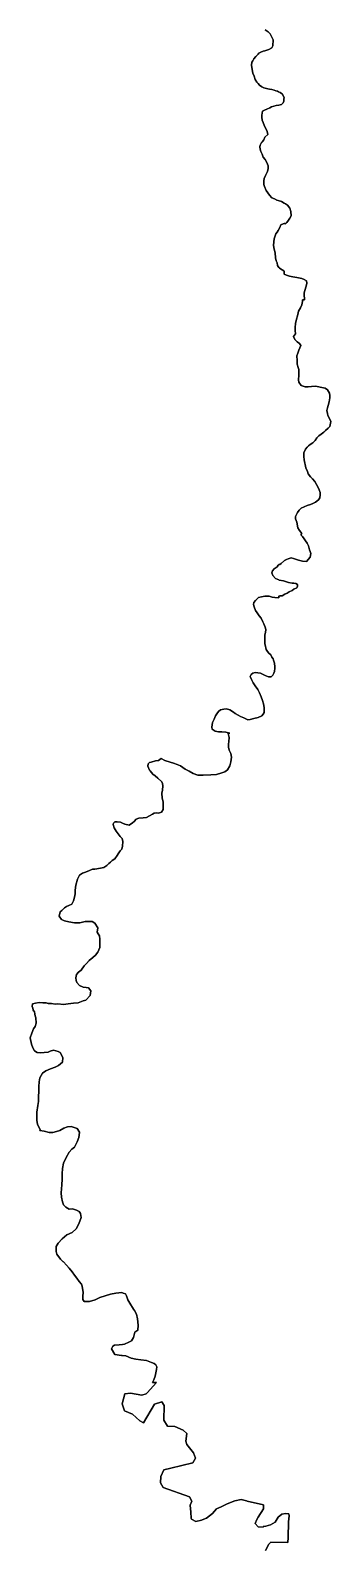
# Model space of a CAD drawing. Header units: inches. Extents: x 141448 to 685535, y 3466439 to 4099221.
# Drawn here: x 351394 to 355233, y 4038572 to 4057946 of the extents above; entities that cross this region are included whole.
import ezdxf

# ---------------------------------------------------------------- set-up
doc = ezdxf.new("R2010")
doc.units = ezdxf.units.IN
doc.header["$MEASUREMENT"] = 0
doc.layers.add('az_county', color=7, linetype='Continuous')

msp = doc.modelspace()

# ---------------------------------------------------------------- linework, layer by layer
at = {"layer": 'az_county'}
for points in [[(354396.53125, 4057951.25), (354434.125, 4057925.75), (354459.125, 4057900), (354466.625, 4057884.75), (354481.4375, 4057859.25), (354496.125, 4057826), (354492.53125, 4057747.25), (354479.4375, 4057722.25), (354441.125, 4057702.25), (354415.625, 4057692.25), (354390.125, 4057684.75), (354369.84375, 4057680), (354339.125, 4057665.25), (354332.4375, 4057662.25), (354316.21875, 4057655.25), (354305.84375, 4057640.25), (354277.53125, 4057612.5), (354251.84375, 4057582.25), (354238.625, 4057554.5), (354225.71875, 4057536.75), (354222.71875, 4057501.25), (354229.53125, 4057445.25), (354238.9375, 4057397), (354253.625, 4057358.75), (354268.34375, 4057315.5), (354290.625, 4057284.75), (354305.625, 4057266.75), (354324.625, 4057243.75), (354353.21875, 4057223.25), (354378.34375, 4057210.25), (354428.9375, 4057197), (354449.125, 4057191.75), (354479.53125, 4057188.75), (354509.84375, 4057181), (354532.53125, 4057170.75), (354552.84375, 4057167.75), (354565.34375, 4057160.25), (354585.53125, 4057152.25), (354603.125, 4057139.25), (354618.125, 4057129.25), (354637.84375, 4057080.75), (354636.03125, 4057068.25), (354632.125, 4057040.25), (354626.84375, 4057019.75), (354606.125, 4056997.25), (354570.53125, 4056990), (354534.9375, 4056982.75), (354506.9375, 4056977.75), (354476.4375, 4056968.25), (354453.34375, 4056953.25), (354415.125, 4056938.25), (354386.9375, 4056923.25), (354361.4375, 4056910.75), (354353.125, 4056860.25), (354352.84375, 4056837.25), (354357.34375, 4056799.25), (354372.03125, 4056766), (354386.625, 4056720.25), (354408.9375, 4056681.75), (354421.125, 4056653.75), (354430.84375, 4056615.75), (354389.625, 4056578), (354376.53125, 4056547.75), (354363.53125, 4056524.75), (354355.625, 4056517.25), (354348.125, 4056509.75), (354337.71875, 4056488.25), (354332.4375, 4056477), (354327.125, 4056456.75), (354331.71875, 4056426.25), (354341.4375, 4056398.25), (354356.125, 4056362.5), (354370.84375, 4056324.25), (354395.84375, 4056293.75), (354418.03125, 4056255.25), (354432.625, 4056212), (354434.71875, 4056178.75), (354424.03125, 4056141), (354400.4375, 4056087.75), (354384.71875, 4056052.5), (354379.21875, 4056022.25), (354378.53125, 4055973.75), (354388.34375, 4055948.25), (354407.9375, 4055899.75), (354427.71875, 4055866.75), (354450.125, 4055838.5), (354482.625, 4055805.25), (354512.9375, 4055789.75), (354545.625, 4055774.25), (354591.125, 4055763.5), (354603.71875, 4055755.75), (354636.4375, 4055735.25), (354654.9375, 4055728), (354679.4375, 4055711), (354709.34375, 4055672.75), (354723.9375, 4055629.25), (354725.84375, 4055576), (354712.625, 4055545.75), (354694.53125, 4055517.75), (354673.84375, 4055490), (354650.53125, 4055466.75), (354650.71875, 4055479.75), (354627.625, 4055473.75), (354596.9375, 4055458.75), (354581.21875, 4055423.25), (354562.9375, 4055385.5), (354549.9375, 4055365.25), (354531.9375, 4055342.75), (354510.71875, 4055281.75), (354505.125, 4055243.75), (354501.9375, 4055195.75), (354508.84375, 4055147.25), (354523.34375, 4055099), (354527.625, 4055038), (354537.125, 4054997.25), (354546.9375, 4054971.75), (354551.625, 4054941.25), (354571.4375, 4054913.25), (354580.53125, 4054906.5), (354614.125, 4054882.25), (354634.21875, 4054869.25), (354640.34375, 4054865.75), (354640.03125, 4054850.25), (354639.625, 4054829.25), (354669.625, 4054816.75), (354707.53125, 4054803.75), (354748.125, 4054795.75), (354798.75, 4054787.75), (354864.46875, 4054771.75), (354894.875, 4054761.25), (354925.0625, 4054743.25), (354927.15625, 4054712.75), (354921.5625, 4054674.75), (354903.0625, 4054619), (354892.46875, 4054591.25), (354892.0625, 4054558.25), (354896.46875, 4054512.25), (354899.75, 4054498.25), (354872.375, 4054498.75), (354874.5625, 4054478.25), (354863.96875, 4054435.25), (354848.46875, 4054399.75), (354822.5625, 4054354.25), (354811.96875, 4054311.25), (354793.46875, 4054235), (354782.96875, 4054199.5), (354777.375, 4054146.25), (354779.46875, 4054107.75), (354784.15625, 4054067.25), (354755.875, 4054031.75), (354775.875, 4053991), (354806.0625, 4053965.25), (354836.25, 4053942), (354851.25, 4053916.25), (354827.875, 4053855.75), (354814.75, 4053817.5), (354801.65625, 4053782.25), (354803.65625, 4053726.25), (354805.75, 4053677.75), (354815.46875, 4053634.25), (354825.46875, 4053611.25), (354827.5625, 4053570.75), (354824.65625, 4053535.25), (354821.5625, 4053476.75), (354826.375, 4053448.5), (354856.375, 4053405), (354907.0625, 4053389.25), (354945.15625, 4053386.25), (354988.375, 4053390.75), (355041.75, 4053397.75), (355097.46875, 4053382), (355160.875, 4053371.25), (355193.65625, 4053347.75), (355216.15625, 4053307), (355223.46875, 4053276.25), (355221.96875, 4053260.75), (355220.65625, 4053245.75), (355212.46875, 4053197.75), (355199.375, 4053149.5), (355191.46875, 4053121.5), (355183.46875, 4053086), (355193.15625, 4053045.25), (355198.0625, 4053019.75), (355215.5625, 4052991.5), (355232.875, 4052943), (355232.65625, 4052925.25), (355222.15625, 4052882.25), (355198.96875, 4052859.5), (355168.25, 4052829.25), (355145.15625, 4052806.75), (355109.375, 4052784.25), (355081.15625, 4052761.5), (355055.5625, 4052736.25), (355034.875, 4052700.75), (355006.65625, 4052673), (354970.875, 4052650.5), (354950.375, 4052633), (354932.46875, 4052615.5), (354909.375, 4052592.5), (354891.15625, 4052544.5), (354888.15625, 4052496.25), (354895.375, 4052453), (354917.15625, 4052351), (354934.46875, 4052305), (354946.875, 4052277), (354976.96875, 4052235.75), (354999.65625, 4052212.5), (355029.75, 4052179.25), (355049.65625, 4052141), (355069.65625, 4052107.5), (355084.5625, 4052072), (355096.96875, 4052038.5), (355096.65625, 4052005.5), (355093.75, 4051970), (355075.65625, 4051942), (355039.875, 4051914.5), (355006.65625, 4051894.5), (354973.46875, 4051884.75), (354932.75, 4051870), (354853.65625, 4051835.25), (354830.5625, 4051810), (354807.375, 4051779.75), (354781.46875, 4051729), (354783.75, 4051698.5), (354801.15625, 4051657.75), (354813.0625, 4051583.75), (354833.15625, 4051553), (354865.75, 4051514.5), (354852.875, 4051494.5), (354872.96875, 4051476.25), (354895.46875, 4051443), (354913.0625, 4051417.5), (354933.0625, 4051389), (354947.96875, 4051353.5), (354962.65625, 4051302.5), (354970.15625, 4051284.5), (354977.46875, 4051256.5), (354971.96875, 4051210.5), (354925.65625, 4051155.25), (354872.46875, 4051161), (354821.75, 4051171.5), (354758.46875, 4051195), (354728.0625, 4051200.5), (354689.875, 4051191), (354666.875, 4051181), (354643.875, 4051166), (354600.375, 4051128), (354576.875, 4051113), (354577.0625, 4051125.5), (354562.46875, 4051109.5), (354546.96875, 4051087), (354508.65625, 4051059.25), (354490.65625, 4051036.5), (354482.75, 4051008.5), (354492.5625, 4050975.5), (354527.75, 4050939.5), (354568.15625, 4050918.75), (354573.5625, 4050916.25), (354628.65625, 4050906.5), (354691.96875, 4050885.5), (354740.15625, 4050880), (354760.46875, 4050879.75), (354788.375, 4050874.5), (354808.46875, 4050859), (354808.375, 4050841), (354800.46875, 4050818.25), (354762.15625, 4050801), (354741.75, 4050785.75), (354703.46875, 4050766), (354677.875, 4050751), (354647.25, 4050736), (354614.0625, 4050716), (354583.5625, 4050716.25), (354570.0625, 4050712.5), (354569.65625, 4050692), (354520.25, 4050695.5), (354484.75, 4050698.25), (354446.875, 4050711.5), (354390.96875, 4050712), (354347.875, 4050705), (354309.65625, 4050695), (354271.15625, 4050657.5), (354250.65625, 4050632), (354247.875, 4050604), (354255.15625, 4050576), (354272.46875, 4050527.5), (354294.96875, 4050496.75), (354319.96875, 4050458.5), (354345.0625, 4050432.5), (354367.46875, 4050384), (354379.875, 4050358.5), (354397.15625, 4050315), (354404.46875, 4050284.5), (354401.65625, 4050246.5), (354391.15625, 4050216), (354393.15625, 4050167.5), (354392.65625, 4050106.5), (354399.875, 4050068.25), (354403.375, 4050049.5), (354407.0625, 4050030), (354424.5625, 4050004.5), (354442.15625, 4049984), (354467.25, 4049960.75), (354482.15625, 4049930), (354497.15625, 4049909.5), (354502.15625, 4049891.5), (354514.375, 4049853.5), (354519.0625, 4049810), (354518.875, 4049789.75), (354515.875, 4049746.5), (354505.5625, 4049728.75), (354492.5625, 4049701), (354472.0625, 4049681), (354436.5625, 4049678.5), (354396.15625, 4049699.5), (354363.375, 4049712.5), (354335.46875, 4049725.5), (354300.0625, 4049733.5), (354269.65625, 4049734), (354239.15625, 4049726.5), (354216.15625, 4049711.5), (354203.15625, 4049686.25), (354220.5625, 4049645.5), (354240.46875, 4049604.5), (354267.96875, 4049563.5), (354300.46875, 4049517.5), (354322.875, 4049476.5), (354342.65625, 4049422.75), (354359.96875, 4049376.75), (354372.25, 4049336), (354384.46875, 4049287.5), (354381.375, 4049226.5), (354370.96875, 4049203.5), (354352.96875, 4049181), (354304.46875, 4049161), (354251.15625, 4049149), (354202.75, 4049134.25), (354172.46875, 4049132), (354124.375, 4049155.5), (354078.875, 4049173.75), (354048.5625, 4049192), (354010.65625, 4049210), (353990.5625, 4049228), (353942.65625, 4049256.5), (353902.15625, 4049269.75), (353866.65625, 4049267.5), (353825.875, 4049258), (353800.375, 4049237.75), (353779.75, 4049207.5), (353759.15625, 4049182.25), (353743.46875, 4049139), (353720.25, 4049098.5), (353712.0625, 4049035), (353719.46875, 4049012.25), (353754.65625, 4048986.5), (353800.25, 4048978.25), (353843.375, 4048975.25), (353894.15625, 4048974.75), (353944.65625, 4048959), (353921.875, 4048956.5), (353936.5625, 4048905.5), (353930.96875, 4048854.75), (353925.5625, 4048819.25), (353925.15625, 4048781), (353937.46875, 4048742.75), (353954.875, 4048699.25), (353964.46875, 4048653.5), (353956.375, 4048592.5), (353943.15625, 4048544.25), (353914.65625, 4048491), (353881.46875, 4048466), (353843.25, 4048453.75), (353771.96875, 4048431.5), (353700.875, 4048427.25), (353601.875, 4048423.25), (353533.375, 4048421.5), (353475.15625, 4048442.5), (353424.75, 4048473.5), (353374.375, 4048502), (353311.25, 4048541), (353270.875, 4048561.5), (353222.875, 4048577.5), (353182.375, 4048588), (353114.0625, 4048611.5), (353066.0625, 4048635), (353032.84375, 4048610), (352992.125, 4048608), (352938.625, 4048588), (352915.84375, 4048583.25), (352900.4375, 4048568), (352897.625, 4048537.5), (352917.4375, 4048489), (352924.71875, 4048480.25), (352960.03125, 4048437.75), (352987.71875, 4048414.5), (353022.96875, 4048386.25), (353075.875, 4048340), (353083.15625, 4048317), (353087.96875, 4048286.25), (353084.875, 4048233), (353074.375, 4048192.5), (353078.875, 4048131.25), (353090.96875, 4048082.75), (353093.15625, 4048042), (353092.875, 4048011.5), (353090.0625, 4047986), (353071.96875, 4047950.5), (353033.75, 4047938.5), (353003.375, 4047941.25), (352975.375, 4047936.5), (352954.96875, 4047924), (352916.65625, 4047904), (352878.46875, 4047884), (352835.21875, 4047879.5), (352781.9375, 4047875), (352748.71875, 4047860), (352723.125, 4047832.25), (352700.03125, 4047812), (352659.125, 4047782), (352603.4375, 4047795.5), (352570.625, 4047808.5), (352546.21875, 4047821.5), (352504.84375, 4047827), (352474.34375, 4047824.75), (352456.4375, 4047809.75), (352453.71875, 4047792), (352465.9375, 4047751), (352490.9375, 4047707.5), (352515.9375, 4047674.25), (352543.53125, 4047641), (352566.125, 4047615.25), (352575.9375, 4047574.5), (352572.84375, 4047516), (352562.21875, 4047478), (352540.84375, 4047455), (352515.9375, 4047417.25), (352503.03125, 4047394.5), (352474.71875, 4047354), (352441.53125, 4047331.5), (352418.4375, 4047311.5), (352398.03125, 4047294), (352369.84375, 4047266.25), (352334.03125, 4047241), (352290.84375, 4047234), (352219.625, 4047222), (352186.625, 4047220), (352148.4375, 4047202.5), (352097.4375, 4047182.5), (352059.34375, 4047170.5), (352023.53125, 4047145.25), (351997.625, 4047094.5), (351974.03125, 4047018.5), (351968.34375, 4046955), (351967.84375, 4046906.75), (351959.84375, 4046863.5), (351946.625, 4046815.5), (351923.34375, 4046772.5), (351885.125, 4046755), (351857.125, 4046742.5), (351831.625, 4046727.5), (351795.71875, 4046692.5), (351775.34375, 4046677.25), (351761.9375, 4046619), (351792.03125, 4046578), (351829.9375, 4046559.75), (351888.125, 4046549), (351956.53125, 4046535.5), (352025.125, 4046537.25), (352096.34375, 4046551.75), (352139.4375, 4046554), (352182.53125, 4046553.5), (352217.84375, 4046530), (352257.84375, 4046471), (352247.125, 4046418), (352262.125, 4046394.75), (352279.625, 4046369), (352281.84375, 4046326), (352283.84375, 4046277.5), (352280.71875, 4046219), (352257.34375, 4046158.25), (352228.9375, 4046120.5), (352193.125, 4046090.25), (352147.125, 4046052.5), (352113.84375, 4046014.75), (352083.03125, 4045984.5), (352041.84375, 4045931.25), (352011.125, 4045903.75), (351985.4375, 4045873.5), (351977.4375, 4045830.25), (351979.625, 4045799.75), (351986.9375, 4045771.75), (352022.125, 4045735.75), (352067.625, 4045712.25), (352105.625, 4045706.75), (352136.03125, 4045703.75), (352166.125, 4045665.5), (352157.9375, 4045604.5), (352104.03125, 4045546.5), (352070.9375, 4045536.75), (352007.34375, 4045514.5), (351946.34375, 4045507.5), (351877.71875, 4045498.25), (351819.34375, 4045491.25), (351745.84375, 4045499.5), (351712.84375, 4045497.25), (351664.625, 4045505.5), (351624.03125, 4045503.25), (351596.125, 4045511.25), (351553.125, 4045514.25), (351504.84375, 4045514.75), (351461.625, 4045507.75), (351423.4375, 4045497.75), (351415.625, 4045467.25), (351425.4375, 4045444.25), (351428.625, 4045424), (351430.34375, 4045413.75), (351445.4375, 4045403.5), (351450.125, 4045367.75), (351457.53125, 4045347.25), (351464.84375, 4045321.75), (351469.34375, 4045253.25), (351456.125, 4045210), (351435.53125, 4045179.75), (351412.125, 4045126.75), (351393.84375, 4045063.25), (351408.21875, 4044984.25), (351425.4375, 4044935.75), (351445.4375, 4044899.75), (351483.34375, 4044876.5), (351526.4375, 4044873.5), (351572.125, 4044878.25), (351620.34375, 4044880.25), (351648.4375, 4044895.25), (351691.625, 4044907.25), (351749.84375, 4044888.75), (351775.125, 4044875.75), (351807.4375, 4044814.5), (351806.9375, 4044756), (351755.71875, 4044713.25), (351709.84375, 4044690.75), (351651.21875, 4044668.75), (351592.625, 4044641.25), (351549.125, 4044611.25), (351515.625, 4044555.75), (351504.9375, 4044502.25), (351504.34375, 4044441.25), (351501.21875, 4044382.75), (351500.4375, 4044309), (351499.9375, 4044253), (351491.84375, 4044199.75), (351478.21875, 4044113.25), (351475.21875, 4044065.25), (351477.21875, 4044014.25), (351486.84375, 4043955.5), (351521.625, 4043891.75), (351516.4375, 4043878.75), (351572.21875, 4043870.75), (351635.4375, 4043854.75), (351681.21875, 4043856.75), (351729.53125, 4043866.5), (351770.34375, 4043881.25), (351821.34375, 4043911.25), (351867.125, 4043926), (351917.9375, 4043933.25), (351991.25, 4043904.25), (352021.25, 4043860.75), (352016.5625, 4043820.75), (352012.96875, 4043789.75), (351992.15625, 4043733.75), (351958.46875, 4043665.75), (351922.65625, 4043643.25), (351889.375, 4043605.25), (351853.125, 4043537), (351816.84375, 4043463.75), (351803.4375, 4043392.5), (351802.84375, 4043326.25), (351802.125, 4043257.75), (351796.375, 4043184), (351790.25, 4043084.75), (351792.15625, 4043026.25), (351804.375, 4042970.25), (351816.65625, 4042929.25), (351846.75, 4042898.5), (351889.65625, 4042875.25), (351932.875, 4042877.25), (351983.46875, 4042861.25), (352018.875, 4042845.75), (352033.75, 4042820.25), (352043.375, 4042769.25), (352012.15625, 4042685.75), (351978.46875, 4042624.75), (351927.375, 4042577.25), (351858.46875, 4042544.75), (351802.15625, 4042494.5), (351748.375, 4042439.25), (351725.0625, 4042396.25), (351724.375, 4042332.5), (351734.25, 4042299.25), (351779.25, 4042235.25), (351810.15625, 4042205.75), (351816.96875, 4042199.25), (351857.15625, 4042158.25), (351892.375, 4042119.5), (351927.375, 4042073.25), (351959.96875, 4042032.25), (351987.46875, 4041993.75), (352019.96875, 4041947.75), (352047.5625, 4041914.25), (352057.46875, 4041888.75), (352069.375, 4041809.75), (352063.875, 4041761.5), (352063.46875, 4041720.75), (352083.46875, 4041695.25), (352151.96875, 4041694.5), (352220.65625, 4041714.25), (352284.375, 4041743.75), (352350.65625, 4041766.25), (352416.875, 4041788.25), (352485.46875, 4041800.25), (352561.65625, 4041807.25), (352582.65625, 4041801.25), (352609.65625, 4041793.75), (352624.65625, 4041768.25), (352639.375, 4041714.75), (352664.375, 4041671.25), (352714.375, 4041594.25), (352726.875, 4041578.75), (352751.78125, 4041532.75), (352763.90625, 4041471.75), (352773.1875, 4041392.75), (352770, 4041326.75), (352729.1875, 4041301.75), (352710.6875, 4041235.75), (352687.5, 4041190.25), (352651.75, 4041172.75), (352595.65625, 4041147.75), (352570.65625, 4041145.25), (352529.65625, 4041140.75), (352471.15625, 4041133.75), (352448.25, 4041124), (352430.15625, 4041088.75), (352475.0625, 4041016.75), (352558.65625, 4041005.75), (352567.96875, 4041004.25), (352614.5, 4040997.5), (352682.6875, 4040968.75), (352741, 4040955.5), (352804.28125, 4040947.25), (352880.40625, 4040938.75), (352941, 4040915.25), (352976.40625, 4040899.5), (352996.5, 4040884.25), (353011.5, 4040858.5), (353008.59375, 4040825.25), (352995.28125, 4040762), (352987.5, 4040739.25), (352971.78125, 4040691), (352957, 4040660.5), (353008.1875, 4040659.5), (352888.28125, 4040526.25), (352876.40625, 4040512.75), (352820.1875, 4040495.5), (352674.59375, 4040522.25), (352601.1875, 4040513.25), (352567, 4040385.75), (352596.28125, 4040297.75), (352699.90625, 4040253.5), (352794.5, 4040169.75), (352841.40625, 4040143.25), (352980.5, 4040379.75), (353075.40625, 4040413.5), (353102.5, 4040363.5), (353098.5, 4040176.75), (353147.1875, 4040102.25), (353239.1875, 4040094.75), (353349.09375, 4040047.25), (353392.5, 4040007.75), (353383.09375, 4039906.75), (353393, 4039866.75), (353480.5, 4039761.25), (353507, 4039690.75), (353470.1875, 4039631.5), (353191.40625, 4039563.75), (353100, 4039541), (353061, 4039458.25), (353056.90625, 4039374), (353091.78125, 4039317.5), (353426.90625, 4039195), (353460.28125, 4039141.75), (353434.90625, 4039088.5), (353446.59375, 4039002.5), (353451.1875, 4038922.5), (353451.90625, 4038912), (353511.40625, 4038883.5), (353583.5, 4038898.75), (353632.5, 4038919.5), (353646.28125, 4038925.5), (353721.1875, 4038983.5), (353772.4375, 4039043.75), (353831.9375, 4039067.25), (353909.4375, 4039106.25), (354009.3125, 4039147.5), (354089.21875, 4039161), (354155.21875, 4039145.5), (354164.8125, 4039143.25), (354373.9375, 4039094.5), (354373.03125, 4039041.5), (354305.3125, 4038939), (354291.03125, 4038908), (354267.9375, 4038858), (354304.71875, 4038812.5), (354369.03125, 4038807), (354369.21875, 4038816.5), (354405.71875, 4038820), (354461.9375, 4038837.5), (354521.71875, 4038874), (354548.4375, 4038916.5), (354561.71875, 4038937.75), (354610.53125, 4038974.5), (354655.3125, 4038984), (354696.53125, 4038981.5), (354703.71875, 4038952.5), (354697.9375, 4038915.5), (354691.9375, 4038877), (354691.03125, 4038678.75), (354684.4375, 4038614), (354468.21875, 4038618.5), (354440.53125, 4038592.5), (354401.625, 4038512.5)], [(354401.625, 4038512.5), (354440.53125, 4038592.5), (354468.21875, 4038618.5), (354684.4375, 4038614), (354691.03125, 4038678.75), (354691.9375, 4038877), (354697.9375, 4038915.5), (354703.71875, 4038952.5), (354696.53125, 4038981.5), (354655.3125, 4038984), (354610.53125, 4038974.5), (354561.71875, 4038937.75), (354548.4375, 4038916.5), (354521.71875, 4038874), (354461.9375, 4038837.5), (354405.71875, 4038820), (354369.21875, 4038816.5), (354369.03125, 4038807), (354304.71875, 4038812.5), (354267.9375, 4038858), (354291.03125, 4038908), (354305.3125, 4038939), (354373.03125, 4039041.5), (354373.9375, 4039094.5), (354164.8125, 4039143.25), (354155.21875, 4039145.5), (354089.21875, 4039161), (354009.3125, 4039147.5), (353909.4375, 4039106.25), (353831.9375, 4039067.25), (353772.4375, 4039043.75), (353721.1875, 4038983.5), (353646.28125, 4038925.5), (353632.5, 4038919.5), (353583.5, 4038898.75), (353511.40625, 4038883.5), (353451.90625, 4038912), (353451.1875, 4038922.5), (353446.59375, 4039002.5), (353434.90625, 4039088.5), (353460.28125, 4039141.75), (353426.90625, 4039195), (353091.78125, 4039317.5), (353056.90625, 4039374), (353061, 4039458.25), (353100, 4039541), (353191.40625, 4039563.75), (353470.1875, 4039631.5), (353507, 4039690.75), (353480.5, 4039761.25), (353393, 4039866.75), (353383.09375, 4039906.75), (353392.5, 4040007.75), (353349.09375, 4040047.25), (353239.1875, 4040094.75), (353147.1875, 4040102.25), (353098.5, 4040176.75), (353102.5, 4040363.5), (353075.40625, 4040413.5), (352980.5, 4040379.75), (352841.40625, 4040143.25), (352794.5, 4040169.75), (352699.90625, 4040253.5), (352596.28125, 4040297.75), (352567, 4040385.75), (352601.1875, 4040513.25), (352674.59375, 4040522.25), (352820.1875, 4040495.5), (352876.40625, 4040512.75), (352888.28125, 4040526.25), (353008.1875, 4040659.5), (352957, 4040660.5), (352971.78125, 4040691), (352987.5, 4040739.25), (352995.28125, 4040762), (353008.59375, 4040825.25), (353011.5, 4040858.5), (352996.5, 4040884.25), (352976.40625, 4040899.5), (352941, 4040915.25), (352880.40625, 4040938.75), (352804.28125, 4040947.25), (352741, 4040955.5), (352682.6875, 4040968.75), (352614.5, 4040997.5), (352567.96875, 4041004.25), (352558.65625, 4041005.75), (352475.0625, 4041016.75), (352430.15625, 4041088.75), (352448.25, 4041124), (352471.15625, 4041133.75), (352529.65625, 4041140.75), (352570.65625, 4041145.25), (352595.65625, 4041147.75), (352651.75, 4041172.75), (352687.5, 4041190.25), (352710.6875, 4041235.75), (352729.1875, 4041301.75), (352770, 4041326.75), (352773.1875, 4041392.75), (352763.90625, 4041471.75), (352751.78125, 4041532.75), (352726.875, 4041578.75), (352714.375, 4041594.25), (352664.375, 4041671.25), (352639.375, 4041714.75), (352624.65625, 4041768.25), (352609.65625, 4041793.75), (352582.65625, 4041801.25), (352561.65625, 4041807.25), (352485.46875, 4041800.25), (352416.875, 4041788.25), (352350.65625, 4041766.25), (352284.375, 4041743.75), (352220.65625, 4041714.25), (352151.96875, 4041694.5), (352083.46875, 4041695.25), (352063.46875, 4041720.75), (352063.875, 4041761.5), (352069.375, 4041809.75), (352057.46875, 4041888.75), (352047.5625, 4041914.25), (352019.96875, 4041947.75), (351987.46875, 4041993.75), (351959.96875, 4042032.25), (351927.375, 4042073.25), (351892.375, 4042119.5), (351857.15625, 4042158.25), (351816.96875, 4042199.25), (351810.15625, 4042205.75), (351779.25, 4042235.25), (351734.25, 4042299.25), (351724.375, 4042332.5), (351725.0625, 4042396.25), (351748.375, 4042439.25), (351802.15625, 4042494.5), (351858.46875, 4042544.75), (351927.375, 4042577.25), (351978.46875, 4042624.75), (352012.15625, 4042685.75), (352043.375, 4042769.25), (352033.75, 4042820.25), (352018.875, 4042845.75), (351983.46875, 4042861.25), (351932.875, 4042877.25), (351889.65625, 4042875.25), (351846.75, 4042898.5), (351816.65625, 4042929.25), (351804.375, 4042970.25), (351792.15625, 4043026.25), (351790.25, 4043084.75), (351796.375, 4043184), (351802.125, 4043257.75), (351802.84375, 4043326.25), (351803.4375, 4043392.5), (351816.84375, 4043463.75), (351853.125, 4043537), (351889.375, 4043605.25), (351922.65625, 4043643.25), (351958.46875, 4043665.75), (351992.15625, 4043733.75), (352012.96875, 4043789.75), (352016.5625, 4043820.75), (352021.25, 4043860.75), (351991.25, 4043904.25), (351917.9375, 4043933.25), (351867.125, 4043926), (351821.34375, 4043911.25), (351770.34375, 4043881.25), (351729.53125, 4043866.5), (351681.21875, 4043856.75), (351635.4375, 4043854.75), (351572.21875, 4043870.75), (351516.4375, 4043878.75), (351521.625, 4043891.75), (351486.84375, 4043955.5), (351477.21875, 4044014.25), (351475.21875, 4044065.25), (351478.21875, 4044113.25), (351491.84375, 4044199.75), (351499.9375, 4044253), (351500.4375, 4044309), (351501.21875, 4044382.75), (351504.34375, 4044441.25), (351504.9375, 4044502.25), (351515.625, 4044555.75), (351549.125, 4044611.25), (351592.625, 4044641.25), (351651.21875, 4044668.75), (351709.84375, 4044690.75), (351755.71875, 4044713.25), (351806.9375, 4044756), (351807.4375, 4044814.5), (351775.125, 4044875.75), (351749.84375, 4044888.75), (351691.625, 4044907.25), (351648.4375, 4044895.25), (351620.34375, 4044880.25), (351572.125, 4044878.25), (351526.4375, 4044873.5), (351483.34375, 4044876.5), (351445.4375, 4044899.75), (351425.4375, 4044935.75), (351408.21875, 4044984.25), (351393.84375, 4045063.25), (351412.125, 4045126.75), (351435.53125, 4045179.75), (351456.125, 4045210), (351469.34375, 4045253.25), (351464.84375, 4045321.75), (351457.53125, 4045347.25), (351450.125, 4045367.75), (351445.4375, 4045403.5), (351430.34375, 4045413.75), (351428.625, 4045424), (351425.4375, 4045444.25), (351415.625, 4045467.25), (351423.4375, 4045497.75), (351461.625, 4045507.75), (351504.84375, 4045514.75), (351553.125, 4045514.25), (351596.125, 4045511.25), (351624.03125, 4045503.25), (351664.625, 4045505.5), (351712.84375, 4045497.25), (351745.84375, 4045499.5), (351819.34375, 4045491.25), (351877.71875, 4045498.25), (351946.34375, 4045507.5), (352007.34375, 4045514.5), (352070.9375, 4045536.75), (352104.03125, 4045546.5), (352157.9375, 4045604.5), (352166.125, 4045665.5), (352136.03125, 4045703.75), (352105.625, 4045706.75), (352067.625, 4045712.25), (352022.125, 4045735.75), (351986.9375, 4045771.75), (351979.625, 4045799.75), (351977.4375, 4045830.25), (351985.4375, 4045873.5), (352011.125, 4045903.75), (352041.84375, 4045931.25), (352083.03125, 4045984.5), (352113.84375, 4046014.75), (352147.125, 4046052.5), (352193.125, 4046090.25), (352228.9375, 4046120.5), (352257.34375, 4046158.25), (352280.71875, 4046219), (352283.84375, 4046277.5), (352281.84375, 4046326), (352279.625, 4046369), (352262.125, 4046394.75), (352247.125, 4046418), (352257.84375, 4046471), (352217.84375, 4046530), (352182.53125, 4046553.5), (352139.4375, 4046554), (352096.34375, 4046551.75), (352025.125, 4046537.25), (351956.53125, 4046535.5), (351888.125, 4046549), (351829.9375, 4046559.75), (351792.03125, 4046578), (351761.9375, 4046619), (351775.34375, 4046677.25), (351795.71875, 4046692.5), (351831.625, 4046727.5), (351857.125, 4046742.5), (351885.125, 4046755), (351923.34375, 4046772.5), (351946.625, 4046815.5), (351959.84375, 4046863.5), (351967.84375, 4046906.75), (351968.34375, 4046955), (351974.03125, 4047018.5), (351997.625, 4047094.5), (352023.53125, 4047145.25), (352059.34375, 4047170.5), (352097.4375, 4047182.5), (352148.4375, 4047202.5), (352186.625, 4047220), (352219.625, 4047222), (352290.84375, 4047234), (352334.03125, 4047241), (352369.84375, 4047266.25), (352398.03125, 4047294), (352418.4375, 4047311.5), (352441.53125, 4047331.5), (352474.71875, 4047354), (352503.03125, 4047394.5), (352515.9375, 4047417.25), (352540.84375, 4047455), (352562.21875, 4047478), (352572.84375, 4047516), (352575.9375, 4047574.5), (352566.125, 4047615.25), (352543.53125, 4047641), (352515.9375, 4047674.25), (352490.9375, 4047707.5), (352465.9375, 4047751), (352453.71875, 4047792), (352456.4375, 4047809.75), (352474.34375, 4047824.75), (352504.84375, 4047827), (352546.21875, 4047821.5), (352570.625, 4047808.5), (352603.4375, 4047795.5), (352659.125, 4047782), (352700.03125, 4047812), (352723.125, 4047832.25), (352748.71875, 4047860), (352781.9375, 4047875), (352835.21875, 4047879.5), (352878.46875, 4047884), (352916.65625, 4047904), (352954.96875, 4047924), (352975.375, 4047936.5), (353003.375, 4047941.25), (353033.75, 4047938.5), (353071.96875, 4047950.5), (353090.0625, 4047986), (353092.875, 4048011.5), (353093.15625, 4048042), (353090.96875, 4048082.75), (353078.875, 4048131.25), (353074.375, 4048192.5), (353084.875, 4048233), (353087.96875, 4048286.25), (353083.15625, 4048317), (353075.875, 4048340), (353022.96875, 4048386.25), (352987.71875, 4048414.5), (352960.03125, 4048437.75), (352924.71875, 4048480.25), (352917.4375, 4048489), (352897.625, 4048537.5), (352900.4375, 4048568), (352915.84375, 4048583.25), (352938.625, 4048588), (352992.125, 4048608), (353032.84375, 4048610), (353066.0625, 4048635), (353114.0625, 4048611.5), (353182.375, 4048588), (353222.875, 4048577.5), (353270.875, 4048561.5), (353311.25, 4048541), (353374.375, 4048502), (353424.75, 4048473.5), (353475.15625, 4048442.5), (353533.375, 4048421.5), (353601.875, 4048423.25), (353700.875, 4048427.25), (353771.96875, 4048431.5), (353843.25, 4048453.75), (353881.46875, 4048466), (353914.65625, 4048491), (353943.15625, 4048544.25), (353956.375, 4048592.5), (353964.46875, 4048653.5), (353954.875, 4048699.25), (353937.46875, 4048742.75), (353925.15625, 4048781), (353925.5625, 4048819.25), (353930.96875, 4048854.75), (353936.5625, 4048905.5), (353921.875, 4048956.5), (353944.65625, 4048959), (353894.15625, 4048974.75), (353843.375, 4048975.25), (353800.25, 4048978.25), (353754.65625, 4048986.5), (353719.46875, 4049012.25), (353712.0625, 4049035), (353720.25, 4049098.5), (353743.46875, 4049139), (353759.15625, 4049182.25), (353779.75, 4049207.5), (353800.375, 4049237.75), (353825.875, 4049258), (353866.65625, 4049267.5), (353902.15625, 4049269.75), (353942.65625, 4049256.5), (353990.5625, 4049228), (354010.65625, 4049210), (354048.5625, 4049192), (354078.875, 4049173.75), (354124.375, 4049155.5), (354172.46875, 4049132), (354202.75, 4049134.25), (354251.15625, 4049149), (354304.46875, 4049161), (354352.96875, 4049181), (354370.96875, 4049203.5), (354381.375, 4049226.5), (354384.46875, 4049287.5), (354372.25, 4049336), (354359.96875, 4049376.75), (354342.65625, 4049422.75), (354322.875, 4049476.5), (354300.46875, 4049517.5), (354267.96875, 4049563.5), (354240.46875, 4049604.5), (354220.5625, 4049645.5), (354203.15625, 4049686.25), (354216.15625, 4049711.5), (354239.15625, 4049726.5), (354269.65625, 4049734), (354300.0625, 4049733.5), (354335.46875, 4049725.5), (354363.375, 4049712.5), (354396.15625, 4049699.5), (354436.5625, 4049678.5), (354472.0625, 4049681), (354492.5625, 4049701), (354505.5625, 4049728.75), (354515.875, 4049746.5), (354518.875, 4049789.75), (354519.0625, 4049810), (354514.375, 4049853.5), (354502.15625, 4049891.5), (354497.15625, 4049909.5), (354482.15625, 4049930), (354467.25, 4049960.75), (354442.15625, 4049984), (354424.5625, 4050004.5), (354407.0625, 4050030), (354403.375, 4050049.5), (354399.875, 4050068.25), (354392.65625, 4050106.5), (354393.15625, 4050167.5), (354391.15625, 4050216), (354401.65625, 4050246.5), (354404.46875, 4050284.5), (354397.15625, 4050315), (354379.875, 4050358.5), (354367.46875, 4050384), (354345.0625, 4050432.5), (354319.96875, 4050458.5), (354294.96875, 4050496.75), (354272.46875, 4050527.5), (354255.15625, 4050576), (354247.875, 4050604), (354250.65625, 4050632), (354271.15625, 4050657.5), (354309.65625, 4050695), (354347.875, 4050705), (354390.96875, 4050712), (354446.875, 4050711.5), (354484.75, 4050698.25), (354520.25, 4050695.5), (354569.65625, 4050692), (354570.0625, 4050712.5), (354583.5625, 4050716.25), (354614.0625, 4050716), (354647.25, 4050736), (354677.875, 4050751), (354703.46875, 4050766), (354741.75, 4050785.75), (354762.15625, 4050801), (354800.46875, 4050818.25), (354808.375, 4050841), (354808.46875, 4050859), (354788.375, 4050874.5), (354760.46875, 4050879.75), (354740.15625, 4050880), (354691.96875, 4050885.5), (354628.65625, 4050906.5), (354573.5625, 4050916.25), (354568.15625, 4050918.75), (354527.75, 4050939.5), (354492.5625, 4050975.5), (354482.75, 4051008.5), (354490.65625, 4051036.5), (354508.65625, 4051059.25), (354546.96875, 4051087), (354562.46875, 4051109.5), (354577.0625, 4051125.5), (354576.875, 4051113), (354600.375, 4051128), (354643.875, 4051166), (354666.875, 4051181), (354689.875, 4051191), (354728.0625, 4051200.5), (354758.46875, 4051195), (354821.75, 4051171.5), (354872.46875, 4051161), (354925.65625, 4051155.25), (354971.96875, 4051210.5), (354977.46875, 4051256.5), (354970.15625, 4051284.5), (354962.65625, 4051302.5), (354947.96875, 4051353.5), (354933.0625, 4051389), (354913.0625, 4051417.5), (354895.46875, 4051443), (354872.96875, 4051476.25), (354852.875, 4051494.5), (354865.75, 4051514.5), (354833.15625, 4051553), (354813.0625, 4051583.75), (354801.15625, 4051657.75), (354783.75, 4051698.5), (354781.46875, 4051729), (354807.375, 4051779.75), (354830.5625, 4051810), (354853.65625, 4051835.25), (354932.75, 4051870), (354973.46875, 4051884.75), (355006.65625, 4051894.5), (355039.875, 4051914.5), (355075.65625, 4051942), (355093.75, 4051970), (355096.65625, 4052005.5), (355096.96875, 4052038.5), (355084.5625, 4052072), (355069.65625, 4052107.5), (355049.65625, 4052141), (355029.75, 4052179.25), (354999.65625, 4052212.5), (354976.96875, 4052235.75), (354946.875, 4052277), (354934.46875, 4052305), (354917.15625, 4052351), (354895.375, 4052453), (354888.15625, 4052496.25), (354891.15625, 4052544.5), (354909.375, 4052592.5), (354932.46875, 4052615.5), (354950.375, 4052633), (354970.875, 4052650.5), (355006.65625, 4052673), (355034.875, 4052700.75), (355055.5625, 4052736.25), (355081.15625, 4052761.5), (355109.375, 4052784.25), (355145.15625, 4052806.75), (355168.25, 4052829.25), (355198.96875, 4052859.5), (355222.15625, 4052882.25), (355232.65625, 4052925.25), (355232.875, 4052943), (355215.5625, 4052991.5), (355198.0625, 4053019.75), (355193.15625, 4053045.25), (355183.46875, 4053086), (355191.46875, 4053121.5), (355199.375, 4053149.5), (355212.46875, 4053197.75), (355220.65625, 4053245.75), (355221.96875, 4053260.75), (355223.46875, 4053276.25), (355216.15625, 4053307), (355193.65625, 4053347.75), (355160.875, 4053371.25), (355097.46875, 4053382), (355041.75, 4053397.75), (354988.375, 4053390.75), (354945.15625, 4053386.25), (354907.0625, 4053389.25), (354856.375, 4053405), (354826.375, 4053448.5), (354821.5625, 4053476.75), (354824.65625, 4053535.25), (354827.5625, 4053570.75), (354825.46875, 4053611.25), (354815.46875, 4053634.25), (354805.75, 4053677.75), (354803.65625, 4053726.25), (354801.65625, 4053782.25), (354814.75, 4053817.5), (354827.875, 4053855.75), (354851.25, 4053916.25), (354836.25, 4053942), (354806.0625, 4053965.25), (354775.875, 4053991), (354755.875, 4054031.75), (354784.15625, 4054067.25), (354779.46875, 4054107.75), (354777.375, 4054146.25), (354782.96875, 4054199.5), (354793.46875, 4054235), (354811.96875, 4054311.25), (354822.5625, 4054354.25), (354848.46875, 4054399.75), (354863.96875, 4054435.25), (354874.5625, 4054478.25), (354872.375, 4054498.75), (354899.75, 4054498.25), (354896.46875, 4054512.25), (354892.0625, 4054558.25), (354892.46875, 4054591.25), (354903.0625, 4054619), (354921.5625, 4054674.75), (354927.15625, 4054712.75), (354925.0625, 4054743.25), (354894.875, 4054761.25), (354864.46875, 4054771.75), (354798.75, 4054787.75), (354748.125, 4054795.75), (354707.53125, 4054803.75), (354669.625, 4054816.75), (354639.625, 4054829.25), (354640.03125, 4054850.25), (354640.34375, 4054865.75), (354634.21875, 4054869.25), (354614.125, 4054882.25), (354580.53125, 4054906.5), (354571.4375, 4054913.25), (354551.625, 4054941.25), (354546.9375, 4054971.75), (354537.125, 4054997.25), (354527.625, 4055038), (354523.34375, 4055099), (354508.84375, 4055147.25), (354501.9375, 4055195.75), (354505.125, 4055243.75), (354510.71875, 4055281.75), (354531.9375, 4055342.75), (354549.9375, 4055365.25), (354562.9375, 4055385.5), (354581.21875, 4055423.25), (354596.9375, 4055458.75), (354627.625, 4055473.75), (354650.71875, 4055479.75), (354650.53125, 4055466.75), (354673.84375, 4055490), (354694.53125, 4055517.75), (354712.625, 4055545.75), (354725.84375, 4055576), (354723.9375, 4055629.25), (354709.34375, 4055672.75), (354679.4375, 4055711), (354654.9375, 4055728), (354636.4375, 4055735.25), (354603.71875, 4055755.75), (354591.125, 4055763.5), (354545.625, 4055774.25), (354512.9375, 4055789.75), (354482.625, 4055805.25), (354450.125, 4055838.5), (354427.71875, 4055866.75), (354407.9375, 4055899.75), (354388.34375, 4055948.25), (354378.53125, 4055973.75), (354379.21875, 4056022.25), (354384.71875, 4056052.5), (354400.4375, 4056087.75), (354424.03125, 4056141), (354434.71875, 4056178.75), (354432.625, 4056212), (354418.03125, 4056255.25), (354395.84375, 4056293.75), (354370.84375, 4056324.25), (354356.125, 4056362.5), (354341.4375, 4056398.25), (354331.71875, 4056426.25), (354327.125, 4056456.75), (354332.4375, 4056477), (354337.71875, 4056488.25), (354348.125, 4056509.75), (354355.625, 4056517.25), (354363.53125, 4056524.75), (354376.53125, 4056547.75), (354389.625, 4056578), (354430.84375, 4056615.75), (354421.125, 4056653.75), (354408.9375, 4056681.75), (354386.625, 4056720.25), (354372.03125, 4056766), (354357.34375, 4056799.25), (354352.84375, 4056837.25), (354353.125, 4056860.25), (354361.4375, 4056910.75), (354386.9375, 4056923.25), (354415.125, 4056938.25), (354453.34375, 4056953.25), (354476.4375, 4056968.25), (354506.9375, 4056977.75), (354534.9375, 4056982.75), (354570.53125, 4056990), (354606.125, 4056997.25), (354626.84375, 4057019.75), (354632.125, 4057040.25), (354636.03125, 4057068.25), (354637.84375, 4057080.75), (354618.125, 4057129.25), (354603.125, 4057139.25), (354585.53125, 4057152.25), (354565.34375, 4057160.25), (354552.84375, 4057167.75), (354532.53125, 4057170.75), (354509.84375, 4057181), (354479.53125, 4057188.75), (354449.125, 4057191.75), (354428.9375, 4057197), (354378.34375, 4057210.25), (354353.21875, 4057223.25), (354324.625, 4057243.75), (354305.625, 4057266.75), (354290.625, 4057284.75), (354268.34375, 4057315.5), (354253.625, 4057358.75), (354238.9375, 4057397), (354229.53125, 4057445.25), (354222.71875, 4057501.25), (354225.71875, 4057536.75), (354238.625, 4057554.5), (354251.84375, 4057582.25), (354277.53125, 4057612.5), (354305.84375, 4057640.25), (354316.21875, 4057655.25), (354332.4375, 4057662.25), (354339.125, 4057665.25), (354369.84375, 4057680), (354390.125, 4057684.75), (354415.625, 4057692.25), (354441.125, 4057702.25), (354479.4375, 4057722.25), (354492.53125, 4057747.25), (354496.125, 4057826), (354481.4375, 4057859.25), (354466.625, 4057884.75), (354459.125, 4057900), (354434.125, 4057925.75), (354396.53125, 4057951.25)]]:
    msp.add_lwpolyline(points, dxfattribs=at)

doc.saveas('drawing.dxf')
